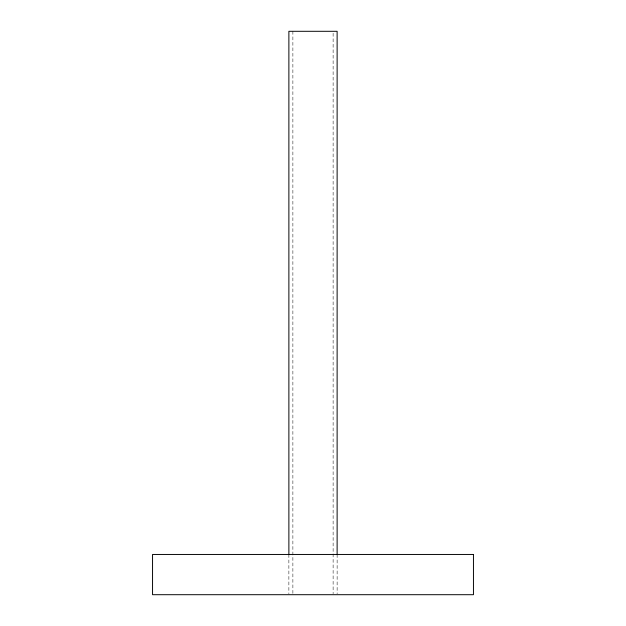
<?xml version="1.0" encoding="UTF-8"?>
<svg xmlns="http://www.w3.org/2000/svg" width="626" height="626" viewBox="0 0 626 626"><rect width="100%" height="100%" fill="white"/><g stroke="black" fill="none" stroke-linecap="round" stroke-linejoin="round"><path stroke-width="0.47" stroke-dasharray="3.13 2.35" d="M337.124 554.456L337.124 593.745M333.118 33.256L333.118 593.722M292.882 31.3L292.882 593.722M288.876 554.456L288.876 593.745"/><path stroke-width="0.94" d="M337.124 554.456L337.124 31.3L288.876 31.3L288.876 554.456M473.452 554.456L152.548 554.456L152.548 594.7L473.452 594.7L473.452 554.456"/></g></svg>
